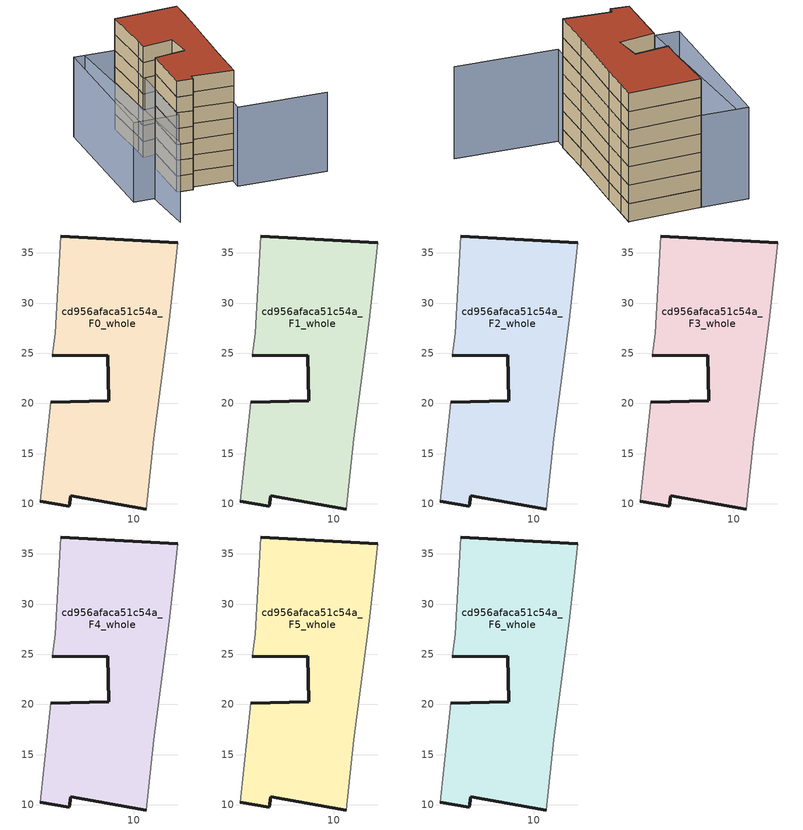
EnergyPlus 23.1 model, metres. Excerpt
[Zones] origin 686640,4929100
cd956afaca51c54a_F0_whole
 floor ground (EU_floor_Construction): 11.27,9.47 11.99,16.45 13.56,28.28 14.05,32.77 14.41,36.01 2.74,36.68 2.17,27.01 1.86,24.73 7.41,24.81 7.52,20.25 1.72,20.1 0.68,10.25 3.56,9.75 3.73,10.77 z0
 wall outside (EU_wall_Construction): 1.72,20.1 7.52,20.25 7.41,24.81 1.86,24.73 / 2.74,36.68 14.41,36.01 / 11.27,9.47 3.73,10.77 3.56,9.75 0.68,10.25 z0:3
 wall adiabatic (EU_wall_Construction): 1.86,24.73 2.17,27.01 2.74,36.68 / 14.41,36.01 14.05,32.77 13.56,28.28 11.99,16.45 11.27,9.47 / 0.68,10.25 1.72,20.1 z0:3
cd956afaca51c54a_F1_whole
 floor to cd956afaca51c54a_F0_whole (EU_floor_Construction): 11.26,9.47 11.99,16.45 13.56,28.28 14.04,32.77 14.4,36.01 2.74,36.68 2.17,27.01 1.86,24.73 7.4,24.81 7.51,20.25 1.72,20.1 0.67,10.25 3.55,9.75 3.73,10.77 z3
 wall outside (EU_wall_Construction): 1.72,20.1 7.52,20.25 7.41,24.81 1.86,24.73 / 2.74,36.68 14.41,36.01 / 11.27,9.47 3.73,10.77 3.56,9.75 0.68,10.25 z3:6
 wall adiabatic (EU_wall_Construction): 1.86,24.73 2.17,27.01 2.74,36.68 / 14.41,36.01 14.05,32.77 13.56,28.28 11.99,16.45 11.27,9.47 / 0.68,10.25 1.72,20.1 z3:6
cd956afaca51c54a_F2_whole
 floor to cd956afaca51c54a_F1_whole (EU_floor_Construction): 11.26,9.47 11.99,16.45 13.56,28.28 14.04,32.77 14.4,36.01 2.74,36.68 2.17,27.01 1.86,24.73 7.4,24.81 7.51,20.25 1.72,20.1 0.67,10.25 3.55,9.75 3.73,10.77 z6
 wall outside (EU_wall_Construction): 1.72,20.1 7.52,20.25 7.41,24.81 1.86,24.73 / 2.74,36.68 14.41,36.01 / 11.27,9.47 3.73,10.77 3.56,9.75 0.68,10.25 z6:9
 wall adiabatic (EU_wall_Construction): 1.86,24.73 2.17,27.01 2.74,36.68 / 14.41,36.01 14.05,32.77 13.56,28.28 11.99,16.45 11.27,9.47 / 0.68,10.25 1.72,20.1 z6:9
cd956afaca51c54a_F3_whole
 floor to cd956afaca51c54a_F2_whole (EU_floor_Construction): 11.26,9.47 11.99,16.45 13.56,28.28 14.04,32.77 14.4,36.01 2.74,36.68 2.17,27.01 1.86,24.73 7.4,24.81 7.51,20.25 1.72,20.1 0.67,10.25 3.55,9.75 3.73,10.77 z9
 wall outside (EU_wall_Construction): 1.72,20.1 7.52,20.25 7.41,24.81 1.86,24.73 / 2.74,36.68 14.41,36.01 / 11.27,9.47 3.73,10.77 3.56,9.75 0.68,10.25 z9:12
 wall adiabatic (EU_wall_Construction): 1.86,24.73 2.17,27.01 2.74,36.68 / 14.41,36.01 14.05,32.77 13.56,28.28 11.99,16.45 11.27,9.47 / 0.68,10.25 1.72,20.1 z9:12
cd956afaca51c54a_F4_whole
 floor to cd956afaca51c54a_F3_whole (EU_floor_Construction): 11.26,9.47 11.99,16.45 13.56,28.28 14.04,32.77 14.4,36.01 2.74,36.68 2.17,27.01 1.86,24.73 7.4,24.81 7.51,20.25 1.72,20.1 0.67,10.25 3.55,9.75 3.73,10.77 z12
 wall outside (EU_wall_Construction): 1.72,20.1 7.52,20.25 7.41,24.81 1.86,24.73 / 2.74,36.68 14.41,36.01 / 11.27,9.47 3.73,10.77 3.56,9.75 0.68,10.25 z12:15
 wall adiabatic (EU_wall_Construction): 1.86,24.73 2.17,27.01 2.74,36.68 / 14.41,36.01 14.05,32.77 13.56,28.28 11.99,16.45 11.27,9.47 / 0.68,10.25 1.72,20.1 z12:15
cd956afaca51c54a_F5_whole
 floor to cd956afaca51c54a_F4_whole (EU_floor_Construction): 11.26,9.47 11.99,16.45 13.56,28.28 14.04,32.77 14.4,36.01 2.74,36.68 2.17,27.01 1.86,24.73 7.4,24.81 7.51,20.25 1.72,20.1 0.67,10.25 3.55,9.75 3.73,10.77 z15
 wall outside (EU_wall_Construction): 1.72,20.1 7.52,20.25 7.41,24.81 1.86,24.73 / 2.74,36.68 14.41,36.01 / 11.27,9.47 3.73,10.77 3.56,9.75 0.68,10.25 z15:18
 wall adiabatic (EU_wall_Construction): 1.86,24.73 2.17,27.01 2.74,36.68 / 14.41,36.01 14.05,32.77 13.56,28.28 11.99,16.45 11.27,9.47 / 0.68,10.25 1.72,20.1 z15:18
cd956afaca51c54a_F6_whole
 floor to cd956afaca51c54a_F5_whole (EU_floor_Construction): 11.26,9.47 11.99,16.45 13.56,28.28 14.04,32.77 14.4,36.01 2.74,36.68 2.17,27.01 1.86,24.73 7.4,24.81 7.51,20.25 1.72,20.1 0.67,10.25 3.55,9.75 3.73,10.77 z18
 wall outside (EU_wall_Construction): 1.72,20.1 7.52,20.25 7.41,24.81 1.86,24.73 / 2.74,36.68 14.41,36.01 / 11.27,9.47 3.73,10.77 3.56,9.75 0.68,10.25 z18:21
 wall adiabatic (EU_wall_Construction): 1.86,24.73 2.17,27.01 2.74,36.68 / 14.41,36.01 14.05,32.77 13.56,28.28 11.99,16.45 11.27,9.47 / 0.68,10.25 1.72,20.1 z18:21
 roof outside (EU_roof_Construction): 14.41,36.01 14.05,32.77 13.56,28.28 11.99,16.45 11.27,9.47 3.73,10.77 3.56,9.75 0.68,10.25 1.72,20.1 7.52,20.25 7.41,24.81 1.86,24.73 2.17,27.01 2.74,36.68 z21
shading: -2.78,36.91 -4.23,-0.32 / 27.11,5.37 10.88,7.37 / 10.88,7.37 14.4,36.01 / 3.48,36.6 0.58,9.37 / 0.58,9.37 -7.65,10.25 / -7.65,10.25 -4.75,37.48 / -4.75,37.48 3.48,36.6 z0:15
[Building]
EU S2 Campaign: North Axis=0; Terrain=City; Solar Distribution=FullExterior
[Site:Location]
Bologna: Latitude=44.5; Longitude=11.25; Time Zone=1; Elevation=37
[SizingPeriod:WeatherFileDays]
AnnualSizingPeriod: Begin Month=1; Begin Day of Month=1; End Month=12; End Day of Month=31; Day of Week for Start Day=Monday; Use Weather File Daylight Saving Period=No; Use Weather File Rain and Snow Indicators=No
[MATERIAL]
EU_InternalMass_Material: Roughness=MediumRough; Thickness=0.1; Conductivity=1; Density=1800; Specific Heat=900; Thermal Absorptance=0.9; Solar Absorptance=0.7; Visible Absorptance=0.7
[MATERIAL:NOMASS] Roughness=MediumRough; Thermal Absorptance=0.9; Solar Absorptance=0.7; Visible Absorptance=0.7
Name | Thermal Resistance
EU_wall_NoMass | 0.905828
EU_roof_NoMass | 0.37593
EU_floor_NoMass | 0.67114
[CONSTRUCTION]
EU_wall_Construction: EU_wall_NoMass
EU_roof_Construction: EU_roof_NoMass
EU_floor_Construction: EU_floor_NoMass
EU_InternalMass_Construction: EU_InternalMass_Material
[ZONE] Type=1; Multiplier=1; Ceiling Height=autocalculate; Floor Area=autocalculate; Part of Total Floor Area=Yes
Name | Volume
cd956afaca51c54a_F0_whole | 793.778
cd956afaca51c54a_F1_whole; cd956afaca51c54a_F2_whole; cd956afaca51c54a_F3_whole; cd956afaca51c54a_F4_whole; cd956afaca51c54a_F5_whole; cd956afaca51c54a_F6_whole | 793.78
[INTERNALMASS] Construction=EU_InternalMass_Construction; Surface Area=264.593
Name | Zone or ZoneList
cd956afaca51c54a_F0_whole_EU_InternalMass | cd956afaca51c54a_F0_whole
cd956afaca51c54a_F1_whole_EU_InternalMass | cd956afaca51c54a_F1_whole
cd956afaca51c54a_F2_whole_EU_InternalMass | cd956afaca51c54a_F2_whole
cd956afaca51c54a_F3_whole_EU_InternalMass | cd956afaca51c54a_F3_whole
cd956afaca51c54a_F4_whole_EU_InternalMass | cd956afaca51c54a_F4_whole
cd956afaca51c54a_F5_whole_EU_InternalMass | cd956afaca51c54a_F5_whole
cd956afaca51c54a_F6_whole_EU_InternalMass | cd956afaca51c54a_F6_whole
[OTHEREQUIPMENT] Fuel Type=Electricity; Design Level Calculation Method=Watts/Area; Power per Zone Floor Area=1; Fraction Latent=0; Fraction Radiant=0; Fraction Lost=0; Carbon Dioxide Generation Rate=0; EndUse Subcategory=EU_Step8_InternalGains
Name | Zone or ZoneList or Space or SpaceList | Schedule
EU_Step8_InternalGain_cd956afaca51c54a_F0_whole_f000 | cd956afaca51c54a_F0_whole | EU_Step8_GainSchedule_cd956afaca51c54a_F0_whole_f000
EU_Step8_InternalGain_cd956afaca51c54a_F1_whole_f000 | cd956afaca51c54a_F1_whole | EU_Step8_GainSchedule_cd956afaca51c54a_F1_whole_f000
EU_Step8_InternalGain_cd956afaca51c54a_F2_whole_f000 | cd956afaca51c54a_F2_whole | EU_Step8_GainSchedule_cd956afaca51c54a_F2_whole_f000
EU_Step8_InternalGain_cd956afaca51c54a_F3_whole_f000 | cd956afaca51c54a_F3_whole | EU_Step8_GainSchedule_cd956afaca51c54a_F3_whole_f000
EU_Step8_InternalGain_cd956afaca51c54a_F4_whole_f000 | cd956afaca51c54a_F4_whole | EU_Step8_GainSchedule_cd956afaca51c54a_F4_whole_f000
EU_Step8_InternalGain_cd956afaca51c54a_F5_whole_f000 | cd956afaca51c54a_F5_whole | EU_Step8_GainSchedule_cd956afaca51c54a_F5_whole_f000
EU_Step8_InternalGain_cd956afaca51c54a_F6_whole_f000 | cd956afaca51c54a_F6_whole | EU_Step8_GainSchedule_cd956afaca51c54a_F6_whole_f000
[ZONEVENTILATION:DESIGNFLOWRATE] Schedule=EU_AlwaysOn; Design Flow Rate Calculation Method=AirChanges/Hour; Air Changes per Hour=0.73129; Ventilation Type=Natural; Fan Pressure Rise=0; Fan Total Efficiency=1; Constant Term Coefficient=1; Temperature Term Coefficient=0; Velocity Term Coefficient=0; Velocity Squared Term Coefficient=0; Minimum Indoor Temperature=-100; Maximum Indoor Temperature=100; Delta Temperature=-100; Minimum Outdoor Temperature=-100; Maximum Outdoor Temperature=100; Maximum Wind Speed=40
Name | Zone or ZoneList or Space or SpaceList
EU_ConstantAir_cd956afaca51c54a_F0_whole | cd956afaca51c54a_F0_whole
EU_ConstantAir_cd956afaca51c54a_F1_whole | cd956afaca51c54a_F1_whole
EU_ConstantAir_cd956afaca51c54a_F2_whole | cd956afaca51c54a_F2_whole
EU_ConstantAir_cd956afaca51c54a_F3_whole | cd956afaca51c54a_F3_whole
EU_ConstantAir_cd956afaca51c54a_F4_whole | cd956afaca51c54a_F4_whole
EU_ConstantAir_cd956afaca51c54a_F5_whole | cd956afaca51c54a_F5_whole
EU_ConstantAir_cd956afaca51c54a_F6_whole | cd956afaca51c54a_F6_whole
[HVACTEMPLATE:THERMOSTAT] Constant Heating Setpoint=20; Constant Cooling Setpoint=50
EU_HeatOnly_cd956afaca51c54a_F0_whole; EU_HeatOnly_cd956afaca51c54a_F1_whole; EU_HeatOnly_cd956afaca51c54a_F2_whole; EU_HeatOnly_cd956afaca51c54a_F3_whole; EU_HeatOnly_cd956afaca51c54a_F4_whole; EU_HeatOnly_cd956afaca51c54a_F5_whole; EU_HeatOnly_cd956afaca51c54a_F6_whole
[HVACTEMPLATE:ZONE:IDEALLOADSAIRSYSTEM] System Availability Schedule=EU_AlwaysOn; Maximum Heating Supply Air Temperature=50; Minimum Cooling Supply Air Temperature=13; Maximum Heating Supply Air Humidity Ratio=0.0156; Minimum Cooling Supply Air Humidity Ratio=0.0077; Heating Limit=NoLimit; Cooling Limit=NoLimit; Heating Availability Schedule=EU_AlwaysOn; Cooling Availability Schedule=EU_CoolingOff; Dehumidification Control Type=ConstantSensibleHeatRatio; Cooling Sensible Heat Ratio=0.7; Dehumidification Setpoint=60; Humidification Control Type=None; Humidification Setpoint=30; Outdoor Air Method=None; Outdoor Air Flow Rate per Person=0.00944; Outdoor Air Flow Rate per Zone Floor Area=0; Outdoor Air Flow Rate per Zone=0; Demand Controlled Ventilation Type=None; Outdoor Air Economizer Type=NoEconomizer; Heat Recovery Type=None; Sensible Heat Recovery Effectiveness=0.7; Latent Heat Recovery Effectiveness=0.65
Name | Template Thermostat
cd956afaca51c54a_F0_whole | EU_HeatOnly_cd956afaca51c54a_F0_whole
cd956afaca51c54a_F1_whole | EU_HeatOnly_cd956afaca51c54a_F1_whole
cd956afaca51c54a_F2_whole | EU_HeatOnly_cd956afaca51c54a_F2_whole
cd956afaca51c54a_F3_whole | EU_HeatOnly_cd956afaca51c54a_F3_whole
cd956afaca51c54a_F4_whole | EU_HeatOnly_cd956afaca51c54a_F4_whole
cd956afaca51c54a_F5_whole | EU_HeatOnly_cd956afaca51c54a_F5_whole
cd956afaca51c54a_F6_whole | EU_HeatOnly_cd956afaca51c54a_F6_whole
[SIZING:ZONE] Zone Cooling Design Supply Air Temperature Input Method=SupplyAirTemperature; Zone Cooling Design Supply Air Temperature=13; Zone Heating Design Supply Air Temperature Input Method=SupplyAirTemperature; Zone Heating Design Supply Air Temperature=50; Zone Cooling Design Supply Air Humidity Ratio=0.008; Zone Heating Design Supply Air Humidity Ratio=0.008; Cooling Design Air Flow Method=DesignDay; Cooling Design Air Flow Rate=0; Cooling Minimum Air Flow per Zone Floor Area=0.000762; Cooling Minimum Air Flow=0; Cooling Minimum Air Flow Fraction=0.2; Heating Design Air Flow Method=DesignDay; Heating Design Air Flow Rate=0; Heating Maximum Air Flow per Zone Floor Area=0.002032; Heating Maximum Air Flow=0.141576; Heating Maximum Air Flow Fraction=0.3; Account for Dedicated Outdoor Air System=No; Dedicated Outdoor Air System Control Strategy=NeutralSupplyAir; Dedicated Outdoor Air Low Setpoint Temperature for Design=autosize; Dedicated Outdoor Air High Setpoint Temperature for Design=autosize; Zone Load Sizing Method=Sensible Load Only No Latent Load; Zone Latent Cooling Design Supply Air Humidity Ratio Input Method=HumidityRatioDifference; Zone Cooling Design Supply Air Humidity Ratio Difference=0.005; Zone Latent Heating Design Supply Air Humidity Ratio Input Method=HumidityRatioDifference; Zone Humidification Design Supply Air Humidity Ratio Difference=0.005
cd956afaca51c54a_F0_whole; cd956afaca51c54a_F1_whole; cd956afaca51c54a_F2_whole; cd956afaca51c54a_F3_whole; cd956afaca51c54a_F4_whole; cd956afaca51c54a_F5_whole; cd956afaca51c54a_F6_whole
[SCHEDULE:CONSTANT]
Name | Hourly Value
EU_AlwaysOn | 1
EU_CoolingOff | 0
[SCHEDULE:FILE] Column Number=1; Rows to Skip at Top=0; Number of Hours of Data=8760; Column Separator=Comma; Interpolate to Timestep=No; Minutes per Item=60; Adjust Schedule for Daylight Savings=Yes
Name | File
EU_Step8_GainSchedule_cd956afaca51c54a_F0_whole_f000 | ../../schedules/cd956afaca51c54a/cd956afaca51c54a_F0_whole_f000_gain.csv
EU_Step8_GainSchedule_cd956afaca51c54a_F1_whole_f000 | ../../schedules/cd956afaca51c54a/cd956afaca51c54a_F1_whole_f000_gain.csv
EU_Step8_GainSchedule_cd956afaca51c54a_F2_whole_f000 | ../../schedules/cd956afaca51c54a/cd956afaca51c54a_F2_whole_f000_gain.csv
EU_Step8_GainSchedule_cd956afaca51c54a_F3_whole_f000 | ../../schedules/cd956afaca51c54a/cd956afaca51c54a_F3_whole_f000_gain.csv
EU_Step8_GainSchedule_cd956afaca51c54a_F4_whole_f000 | ../../schedules/cd956afaca51c54a/cd956afaca51c54a_F4_whole_f000_gain.csv
EU_Step8_GainSchedule_cd956afaca51c54a_F5_whole_f000 | ../../schedules/cd956afaca51c54a/cd956afaca51c54a_F5_whole_f000_gain.csv
EU_Step8_GainSchedule_cd956afaca51c54a_F6_whole_f000 | ../../schedules/cd956afaca51c54a/cd956afaca51c54a_F6_whole_f000_gain.csv
